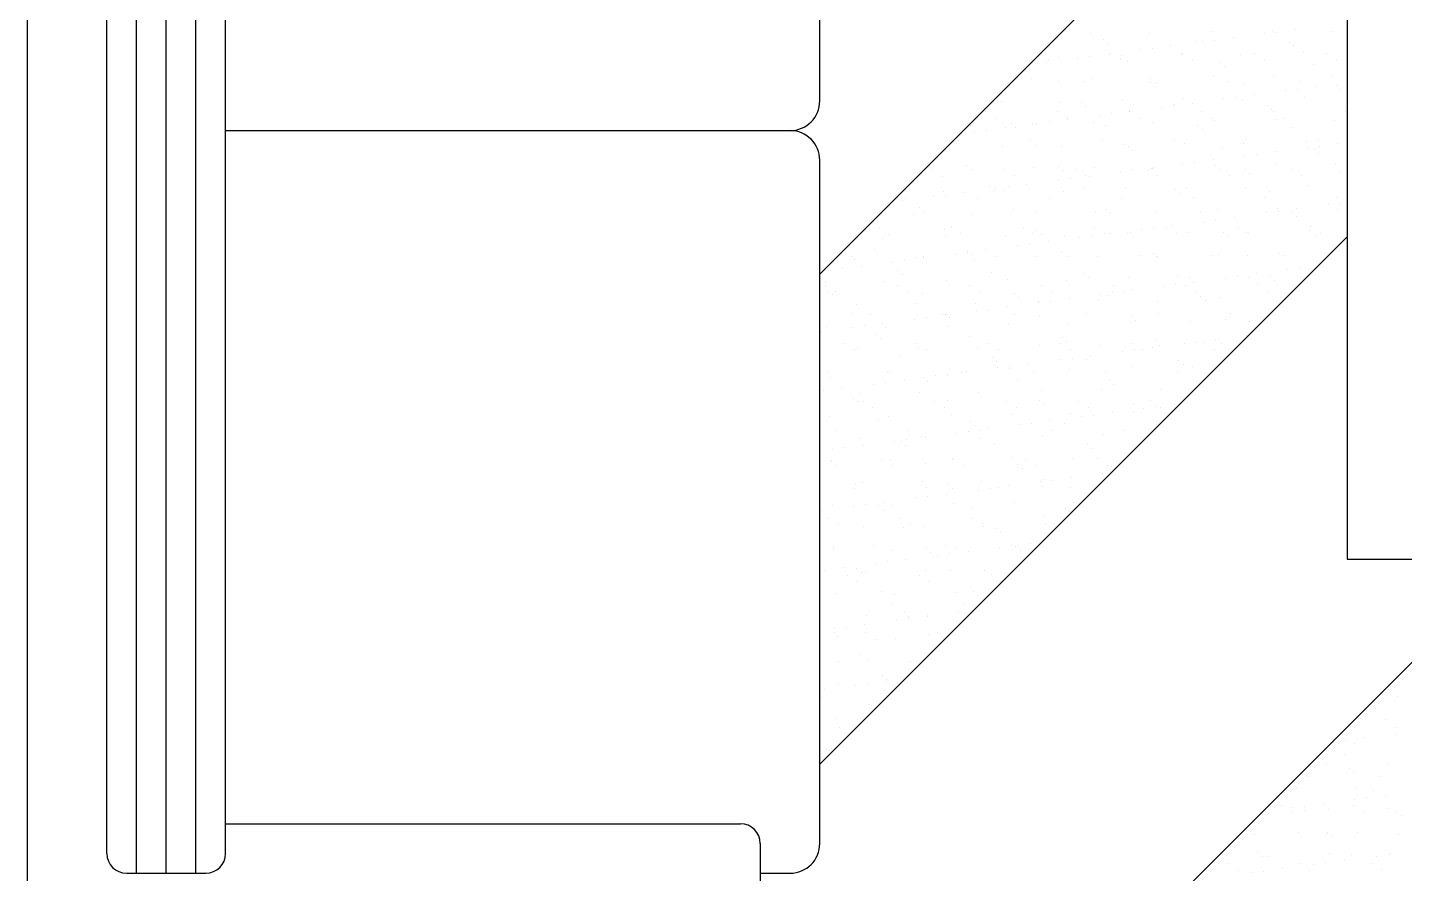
# Model space of a CAD drawing. Extents: x -42728 to 99010, y -18674 to 47645.
# Drawn here: x -37134 to -35942, y -12019 to -11286 of the extents above; entities that cross this region are included whole.
import ezdxf

# ---------------------------------------------------------------- set-up
doc = ezdxf.new("R2010")
doc.units = 0
doc.header["$LTSCALE"] = 100
doc.header["$MEASUREMENT"] = 0
doc.layers.get('0').update_dxf_attribs({"linetype": 'CONTINUOUS'})
doc.layers.add('家具', color=223, linetype='CONTINUOUS')

# ---------------------------------------------------------------- blocks, each defined once
blk = doc.blocks.new('A$C78C3025F')
at = {"layer": '家具', "color": 3}
for p, q in [((0, 1341.1), (0, 3261.1)), ((94.3, 1358.3), (94.3, 3244)), ((120, 1358.3), (120, 3244)), ((145.7, 1358.3), (145.7, 3244)), ((68.6, 1375.4), (68.6, 3226.8)), ((171.4, 1375.4), (171.4, 3226.8)), ((685.7, 2026.8), (685.7, 2575.4)), ((171.4, 2001.1), (660, 2001.1)), ((634.3, 2001.1), (660, 2001.1)), ((634.3, 2001.1), (660, 2001.1)), ((685.7, 1384), (685.7, 1975.4)), ((171.4, 1401.1), (617.1, 1401.1)), ((634.3, 1358.3), (634.3, 1384)), ((85.7, 1358.3), (154.3, 1358.3)), ((634.3, 1358.3), (660, 1358.3)), ((634.3, 1332.5), (634.3, 1358.3))]:
    blk.add_line(p, q, dxfattribs=at)
at = {"layer": '家具', "color": 3, "linetype": 'ByBlock'}
for p, q in [((1142.2, 2820.5), (1142.2, 1630.2)), ((685.7, 1876.9), (1142.2, 2333.3)), ((1142.2, 2333.3), (1142.2, 1909.1)), ((1024.8, 2086.8), (1024.8, 2086.8)), ((1077.2, 2087.5), (1077.2, 2087.5)), ((1081, 2086.4), (1081, 2086.4)), ((1097.2, 2088.6), (1097.2, 2088.6)), ((1128.4, 2087.2), (1128.4, 2087.2)), ((919.7, 2085.1), (919.7, 2085.1)), ((930.9, 2080.3), (930.9, 2080.3)), ((934.6, 2076.9), (934.6, 2076.9)), ((970.8, 2084.9), (970.8, 2084.9)), ((989.5, 2074.4), (989.5, 2074.4)), ((1012.1, 2078.5), (1012.1, 2078.5)), ((1016.7, 2078), (1016.7, 2078)), ((1027.1, 2079.3), (1027.1, 2079.3)), ((1043.4, 2081.5), (1043.4, 2081.5)), ((1070.5, 2085), (1070.5, 2085)), ((1092.2, 2077.8), (1092.2, 2077.8)), ((1095.9, 2074.4), (1095.9, 2074.4)), ((883.8, 2062.2), (883.8, 2062.2)), ((892.7, 2064.4), (892.7, 2064.4)), ((909, 2063.8), (909, 2063.8)), ((919.4, 2065.1), (919.4, 2065.1)), ((935.7, 2067.3), (935.7, 2067.3)), ((937.7, 2067.7), (937.7, 2067.7)), ((946.1, 2062.3), (946.1, 2062.3)), ((946.7, 2066.4), (946.7, 2066.4)), ((962.9, 2070.9), (962.9, 2070.9)), ((973.3, 2072.2), (973.3, 2072.2)), ((999.1, 2067), (999.1, 2067)), ((999.9, 2067.8), (999.9, 2067.8)), ((1008.4, 2062.4), (1008.4, 2062.4)), ((1050.2, 2066.8), (1050.2, 2066.8)), ((1062.2, 2067.9), (1062.2, 2067.9)), ((1070.7, 2062.5), (1070.7, 2062.5)), ((1104.2, 2068.7), (1104.2, 2068.7)), ((1124.5, 2068), (1124.5, 2068)), ((1132.9, 2062.6), (1132.9, 2062.6)), ((874.5, 2059.3), (874.5, 2059.3)), ((881.9, 2060.2), (881.9, 2060.2)), ((952, 2060.9), (952, 2060.9)), ((1032, 2060.2), (1032, 2060.2)), ((1035.7, 2056.9), (1035.7, 2056.9)), ((1113.3, 2058.5), (1113.3, 2058.5)), ((851.9, 2042.7), (851.9, 2042.7)), ((868.6, 2045.9), (868.6, 2045.9)), ((891.9, 2043.4), (891.9, 2043.4)), ((914.2, 2042.9), (914.2, 2042.9)), ((920.9, 2046.6), (920.9, 2046.6)), ((971.9, 2042.7), (971.9, 2042.7)), ((972.1, 2046.3), (972.1, 2046.3)), ((975.6, 2039.3), (975.6, 2039.3)), ((976.5, 2043), (976.5, 2043)), ((1026.1, 2048.3), (1026.1, 2048.3)), ((1038.7, 2043.1), (1038.7, 2043.1)), ((1053.1, 2040.9), (1053.1, 2040.9)), ((1078.5, 2048.9), (1078.5, 2048.9)), ((1101, 2043.2), (1101, 2043.2)), ((1115.7, 2039.2), (1115.7, 2039.2)), ((1129.6, 2048.7), (1129.6, 2048.7)), ((1133.2, 2040.2), (1133.2, 2040.2)), ((842.8, 2026.1), (842.8, 2026.1)), ((948, 2027.8), (948, 2027.8)), ((1000.3, 2028.5), (1000.3, 2028.5)), ((1035.1, 2028.6), (1035.1, 2028.6)), ((1045.6, 2030), (1045.6, 2030)), ((1051.5, 2028.2), (1051.5, 2028.2)), ((1061.8, 2032.1), (1061.8, 2032.1)), ((1089, 2035.7), (1089, 2035.7)), ((1099.4, 2037.1), (1099.4, 2037.1)), ((1105.5, 2030.2), (1105.5, 2030.2)), ((1136.8, 2036.9), (1136.8, 2036.9)), ((829.2, 2017.4), (829.2, 2017.4)), ((891.5, 2017.5), (891.5, 2017.5)), ((893.9, 2025.9), (893.9, 2025.9)), ((911.8, 2025.1), (911.8, 2025.1)), ((915.5, 2021.8), (915.5, 2021.8)), ((927.5, 2014.4), (927.5, 2014.4)), ((937.9, 2015.8), (937.9, 2015.8)), ((953.8, 2017.6), (953.8, 2017.6)), ((954.1, 2017.9), (954.1, 2017.9)), ((981.3, 2021.5), (981.3, 2021.5)), ((991.7, 2022.9), (991.7, 2022.9)), ((993, 2023.4), (993, 2023.4)), ((1008, 2025), (1008, 2025)), ((1016.1, 2017.7), (1016.1, 2017.7)), ((1073, 2022.7), (1073, 2022.7)), ((1076.7, 2019.3), (1076.7, 2019.3)), ((1078.4, 2017.8), (1078.4, 2017.8)), ((1140.7, 2017.9), (1140.7, 2017.9)), ((815.8, 2005.4), (815.8, 2005.4)), ((837.7, 2012), (837.7, 2012)), ((846.5, 2003.8), (846.5, 2003.8)), ((851.7, 2007.6), (851.7, 2007.6)), ((855.4, 2004.2), (855.4, 2004.2)), ((869.8, 2007.4), (869.8, 2007.4)), ((873.6, 2007.3), (873.6, 2007.3)), ((884.1, 2008.7), (884.1, 2008.7)), ((900, 2012.1), (900, 2012.1)), ((900.3, 2010.8), (900.3, 2010.8)), ((922.2, 2008), (922.2, 2008)), ((932.9, 2005.8), (932.9, 2005.8)), ((962.2, 2012.2), (962.2, 2012.2)), ((973.3, 2007.8), (973.3, 2007.8)), ((1012.9, 2005.1), (1012.9, 2005.1)), ((1024.5, 2012.3), (1024.5, 2012.3)), ((1027.4, 2009.7), (1027.4, 2009.7)), ((1079.7, 2010.4), (1079.7, 2010.4)), ((1086.8, 2012.5), (1086.8, 2012.5)), ((1094.1, 2003.4), (1094.1, 2003.4)), ((1130.9, 2010.2), (1130.9, 2010.2)), ((805.8, 1992.5), (805.8, 1992.5)), ((819.8, 2000.2), (819.8, 2000.2)), ((830.2, 2001.6), (830.2, 2001.6)), ((868, 1992.7), (868, 1992.7)), ((930.3, 1992.8), (930.3, 1992.8)), ((992.6, 1992.9), (992.6, 1992.9)), ((1016.6, 2001.8), (1016.6, 2001.8)), ((1054.9, 1993), (1054.9, 1993)), ((1106.8, 1991.7), (1106.8, 1991.7)), ((1117.2, 1993.1), (1117.2, 1993.1)), ((844, 1987.6), (844, 1987.6)), ((872.8, 1988.3), (872.8, 1988.3)), ((895.2, 1987.3), (895.2, 1987.3)), ((949.2, 1989.3), (949.2, 1989.3)), ((952.8, 1987.6), (952.8, 1987.6)), ((956.5, 1984.2), (956.5, 1984.2)), ((1001.6, 1989.9), (1001.6, 1989.9)), ((1034, 1985.8), (1034, 1985.8)), ((1052.7, 1989.7), (1052.7, 1989.7)), ((1053.6, 1979.2), (1053.6, 1979.2)), ((1064, 1980.6), (1064, 1980.6)), ((1080.3, 1982.8), (1080.3, 1982.8)), ((1107.4, 1986.3), (1107.4, 1986.3)), ((1114, 1985.1), (1114, 1985.1)), ((1117.7, 1981.7), (1117.7, 1981.7)), ((1117.8, 1987.7), (1117.8, 1987.7)), ((1134.1, 1989.8), (1134.1, 1989.8)), ((783.1, 1967.2), (783.1, 1967.2)), ((812.6, 1970.7), (812.6, 1970.7)), ((817.1, 1966.9), (817.1, 1966.9)), ((845.4, 1967.3), (845.4, 1967.3)), ((871.1, 1968.8), (871.1, 1968.8)), ((892.7, 1970), (892.7, 1970)), ((896.4, 1966.6), (896.4, 1966.6)), ((907.7, 1967.4), (907.7, 1967.4)), ((923.4, 1969.5), (923.4, 1969.5)), ((956.3, 1966.4), (956.3, 1966.4)), ((970, 1967.5), (970, 1967.5)), ((972.6, 1968.6), (972.6, 1968.6)), ((973.9, 1968.3), (973.9, 1968.3)), ((974.6, 1969.3), (974.6, 1969.3)), ((999.8, 1972.2), (999.8, 1972.2)), ((1010.2, 1973.5), (1010.2, 1973.5)), ((1026.4, 1975.7), (1026.4, 1975.7)), ((1028.6, 1971.2), (1028.6, 1971.2)), ((1032.2, 1967.6), (1032.2, 1967.6)), ((1053.9, 1967.6), (1053.9, 1967.6)), ((1081, 1971.9), (1081, 1971.9)), ((1094.5, 1967.7), (1094.5, 1967.7)), ((1132.1, 1971.6), (1132.1, 1971.6)), ((791.6, 1961.8), (791.6, 1961.8)), ((853.8, 1961.9), (853.8, 1961.9)), ((892.1, 1958), (892.1, 1958)), ((902.5, 1959.3), (902.5, 1959.3)), ((916.1, 1962), (916.1, 1962)), ((918.8, 1961.5), (918.8, 1961.5)), ((945.9, 1965.1), (945.9, 1965.1)), ((978.4, 1962.1), (978.4, 1962.1)), ((1040.7, 1962.3), (1040.7, 1962.3)), ((1057.6, 1964.2), (1057.6, 1964.2)), ((1103, 1962.4), (1103, 1962.4)), ((1135.1, 1965.8), (1135.1, 1965.8)), ((784.4, 1943.8), (784.4, 1943.8)), ((793, 1948.4), (793, 1948.4)), ((794.8, 1945.2), (794.8, 1945.2)), ((811.1, 1947.3), (811.1, 1947.3)), ((832.5, 1952.5), (832.5, 1952.5)), ((836.2, 1949.1), (836.2, 1949.1)), ((838.2, 1950.9), (838.2, 1950.9)), ((845.3, 1949), (845.3, 1949)), ((848.7, 1952.3), (848.7, 1952.3)), ((864.9, 1954.4), (864.9, 1954.4)), ((884.2, 1942.6), (884.2, 1942.6)), ((896.5, 1948.8), (896.5, 1948.8)), ((913.8, 1950.7), (913.8, 1950.7)), ((946.5, 1942.7), (946.5, 1942.7)), ((950.5, 1950.7), (950.5, 1950.7)), ((993.8, 1950), (993.8, 1950)), ((997.5, 1946.6), (997.5, 1946.6)), ((1002.8, 1951.4), (1002.8, 1951.4)), ((1008.8, 1942.8), (1008.8, 1942.8)), ((1054, 1951.2), (1054, 1951.2)), ((1071, 1942.9), (1071, 1942.9)), ((1075, 1948.2), (1075, 1948.2)), ((1108, 1953.1), (1108, 1953.1)), ((1133.3, 1943), (1133.3, 1943)), ((757.2, 1940.2), (757.2, 1940.2)), ((759.6, 1942.3), (759.6, 1942.3)), ((772.4, 1934.9), (772.4, 1934.9)), ((776.1, 1931.5), (776.1, 1931.5)), ((821.9, 1942.5), (821.9, 1942.5)), ((853.6, 1933.1), (853.6, 1933.1)), ((924.7, 1931), (924.7, 1931)), ((933.7, 1932.5), (933.7, 1932.5)), ((975.9, 1930.7), (975.9, 1930.7)), ((1014.9, 1930.7), (1014.9, 1930.7)), ((1029.9, 1932.7), (1029.9, 1932.7)), ((1082.2, 1933.3), (1082.2, 1933.3)), ((1082.4, 1931.3), (1082.4, 1931.3)), ((1098.7, 1933.4), (1098.7, 1933.4)), ((1125.9, 1937), (1125.9, 1937)), ((1133.4, 1933.1), (1133.4, 1933.1)), ((1136.3, 1938.3), (1136.3, 1938.3)), ((767.2, 1928.6), (767.2, 1928.6)), ((818.3, 1928.3), (818.3, 1928.3)), ((872.3, 1930.3), (872.3, 1930.3)), ((937.3, 1929.1), (937.3, 1929.1)), ((991, 1919.2), (991, 1919.2)), ((1018.2, 1922.8), (1018.2, 1922.8)), ((1028.6, 1924.2), (1028.6, 1924.2)), ((1044.9, 1926.3), (1044.9, 1926.3)), ((1072, 1929.9), (1072, 1929.9)), ((1094.9, 1930), (1094.9, 1930)), ((1098.6, 1926.6), (1098.6, 1926.6)), ((1142.2, 1909.1), (685.7, 1452.6)), ((737, 1917), (737, 1917)), ((740.2, 1907.9), (740.2, 1907.9)), ((745.4, 1911.6), (745.4, 1911.6)), ((793.5, 1915.6), (793.5, 1915.6)), ((794.2, 1909.8), (794.2, 1909.8)), ((799.3, 1917.1), (799.3, 1917.1)), ((807.7, 1911.7), (807.7, 1911.7)), ((846.6, 1910.5), (846.6, 1910.5)), ((861.6, 1917.2), (861.6, 1917.2)), ((870, 1911.8), (870, 1911.8)), ((873.5, 1914.9), (873.5, 1914.9)), ((877.2, 1911.5), (877.2, 1911.5)), ((897.7, 1910.3), (897.7, 1910.3)), ((910.5, 1908.6), (910.5, 1908.6)), ((920.9, 1910), (920.9, 1910)), ((923.8, 1917.3), (923.8, 1917.3)), ((932.3, 1911.9), (932.3, 1911.9)), ((937.2, 1912.1), (937.2, 1912.1)), ((951.7, 1912.2), (951.7, 1912.2)), ((954.7, 1913.1), (954.7, 1913.1)), ((964.4, 1915.7), (964.4, 1915.7)), ((974.8, 1917.1), (974.8, 1917.1)), ((986.1, 1917.4), (986.1, 1917.4)), ((994.6, 1912.1), (994.6, 1912.1)), ((1004.1, 1912.9), (1004.1, 1912.9)), ((1034.8, 1912.5), (1034.8, 1912.5)), ((1038.5, 1909.1), (1038.5, 1909.1)), ((1048.4, 1917.5), (1048.4, 1917.5)), ((1055.3, 1912.6), (1055.3, 1912.6)), ((1056.8, 1912.2), (1056.8, 1912.2)), ((1109.3, 1914.6), (1109.3, 1914.6)), ((1110.7, 1917.7), (1110.7, 1917.7)), ((1116, 1910.7), (1116, 1910.7)), ((1119.1, 1912.3), (1119.1, 1912.3)), ((733.4, 1898), (733.4, 1898)), ((813.3, 1895.8), (813.3, 1895.8)), ((813.4, 1897.4), (813.4, 1897.4)), ((829.5, 1898), (829.5, 1898)), ((856.7, 1901.5), (856.7, 1901.5)), ((867.1, 1902.9), (867.1, 1902.9)), ((883.4, 1905), (883.4, 1905)), ((894.6, 1895.6), (894.6, 1895.6)), ((974.7, 1894.9), (974.7, 1894.9)), ((713.5, 1892.2), (713.5, 1892.2)), ((716.1, 1889.4), (716.1, 1889.4)), ((721.8, 1883.8), (721.8, 1883.8)), ((749, 1887.4), (749, 1887.4)), ((759.4, 1888.7), (759.4, 1888.7)), ((768.4, 1890.1), (768.4, 1890.1)), ((775.7, 1890.9), (775.7, 1890.9)), ((775.8, 1892.3), (775.8, 1892.3)), ((802.8, 1894.4), (802.8, 1894.4)), ((817.1, 1894), (817.1, 1894)), ((819.6, 1889.8), (819.6, 1889.8)), ((838.1, 1892.4), (838.1, 1892.4)), ((873.6, 1891.8), (873.6, 1891.8)), ((900.3, 1892.5), (900.3, 1892.5)), ((926, 1892.4), (926, 1892.4)), ((962.6, 1892.6), (962.6, 1892.6)), ((977.1, 1892.2), (977.1, 1892.2)), ((978.3, 1891.5), (978.3, 1891.5)), ((1024.9, 1892.7), (1024.9, 1892.7)), ((1031.1, 1894.1), (1031.1, 1894.1)), ((1055.9, 1893.1), (1055.9, 1893.1)), ((1083.5, 1894.8), (1083.5, 1894.8)), ((1087.2, 1892.8), (1087.2, 1892.8)), ((1117.1, 1884), (1117.1, 1884)), ((685.7, 1452.6), (685.7, 1876.9)), ((695.2, 1880.3), (695.2, 1880.3)), ((705.6, 1881.6), (705.6, 1881.6)), ((753.3, 1879.8), (753.3, 1879.8)), ((757, 1876.4), (757, 1876.4)), ((795.5, 1871.3), (795.5, 1871.3)), ((834.5, 1878), (834.5, 1878)), ((847.8, 1872), (847.8, 1872)), ((899, 1871.7), (899, 1871.7)), ((914.5, 1877.3), (914.5, 1877.3)), ((918.2, 1874), (918.2, 1874)), ((953, 1873.7), (953, 1873.7)), ((995.7, 1875.6), (995.7, 1875.6)), ((1005.4, 1874.3), (1005.4, 1874.3)), ((1036.6, 1873.4), (1036.6, 1873.4)), ((1047, 1874.8), (1047, 1874.8)), ((1056.5, 1874.1), (1056.5, 1874.1)), ((1063.3, 1877), (1063.3, 1877)), ((1075.8, 1874.9), (1075.8, 1874.9)), ((1079.5, 1871.5), (1079.5, 1871.5)), ((1090.5, 1880.5), (1090.5, 1880.5)), ((1100.9, 1881.9), (1100.9, 1881.9)), ((690.3, 1869.6), (690.3, 1869.6)), ((690.9, 1866.8), (690.9, 1866.8)), ((693.2, 1862.2), (693.2, 1862.2)), ((699.3, 1861.4), (699.3, 1861.4)), ((741.5, 1869.4), (741.5, 1869.4)), ((753.1, 1866.9), (753.1, 1866.9)), ((761.6, 1861.5), (761.6, 1861.5)), ((774.4, 1860.5), (774.4, 1860.5)), ((815.4, 1867), (815.4, 1867)), ((823.9, 1861.6), (823.9, 1861.6)), ((854.4, 1859.8), (854.4, 1859.8)), ((877.7, 1867.1), (877.7, 1867.1)), ((886.1, 1861.8), (886.1, 1861.8)), ((929, 1859.3), (929, 1859.3)), ((939.4, 1860.6), (939.4, 1860.6)), ((940, 1867.2), (940, 1867.2)), ((948.4, 1861.9), (948.4, 1861.9)), ((955.6, 1862.8), (955.6, 1862.8)), ((982.8, 1866.4), (982.8, 1866.4)), ((993.2, 1867.7), (993.2, 1867.7)), ((1002.3, 1867.4), (1002.3, 1867.4)), ((1009.5, 1869.9), (1009.5, 1869.9)), ((1010.7, 1862), (1010.7, 1862)), ((1064.6, 1867.5), (1064.6, 1867.5)), ((1073, 1862.1), (1073, 1862.1)), ((696.9, 1858.9), (696.9, 1858.9)), ((717.3, 1850.9), (717.3, 1850.9)), ((769.7, 1851.5), (769.7, 1851.5)), ((820.9, 1851.3), (820.9, 1851.3)), ((848, 1848.6), (848, 1848.6)), ((858.1, 1856.4), (858.1, 1856.4)), ((874.9, 1853.2), (874.9, 1853.2)), ((875.1, 1852.2), (875.1, 1852.2)), ((885.5, 1853.6), (885.5, 1853.6)), ((901.8, 1855.7), (901.8, 1855.7)), ((927.2, 1853.9), (927.2, 1853.9)), ((935.6, 1858), (935.6, 1858)), ((978.4, 1853.6), (978.4, 1853.6)), ((1015.6, 1857.3), (1015.6, 1857.3)), ((1019.3, 1854), (1019.3, 1854)), ((1032.4, 1855.6), (1032.4, 1855.6)), ((1084.8, 1856.3), (1084.8, 1856.3)), ((714.3, 1842.9), (714.3, 1842.9)), ((729.7, 1842.1), (729.7, 1842.1)), ((767.5, 1838), (767.5, 1838)), ((777.9, 1839.4), (777.9, 1839.4)), ((791.9, 1842.2), (791.9, 1842.2)), ((794.1, 1841.5), (794.1, 1841.5)), ((794.3, 1842.2), (794.3, 1842.2)), ((798, 1838.9), (798, 1838.9)), ((821.3, 1845.1), (821.3, 1845.1)), ((831.7, 1846.5), (831.7, 1846.5)), ((854.2, 1842.3), (854.2, 1842.3)), ((875.5, 1840.5), (875.5, 1840.5)), ((916.5, 1842.4), (916.5, 1842.4)), ((955.5, 1839.8), (955.5, 1839.8)), ((959.2, 1836.4), (959.2, 1836.4)), ((978.8, 1842.5), (978.8, 1842.5)), ((1006.6, 1835.8), (1006.6, 1835.8)), ((1036.7, 1838), (1036.7, 1838)), ((1041.1, 1842.6), (1041.1, 1842.6)), ((1057.8, 1835.6), (1057.8, 1835.6)), ((686.5, 1827.3), (686.5, 1827.3)), ((691.6, 1831.1), (691.6, 1831.1)), ((713.6, 1830.9), (713.6, 1830.9)), ((724, 1832.3), (724, 1832.3)), ((734.2, 1824.7), (734.2, 1824.7)), ((740.3, 1834.4), (740.3, 1834.4)), ((742.7, 1830.8), (742.7, 1830.8)), ((796.7, 1832.8), (796.7, 1832.8)), ((849.1, 1833.4), (849.1, 1833.4)), ((900.2, 1833.2), (900.2, 1833.2)), ((954.3, 1835.1), (954.3, 1835.1)), ((1055.1, 1824.1), (1055.1, 1824.1)), ((707, 1816.7), (707, 1816.7)), ((718.6, 1812.3), (718.6, 1812.3)), ((737.9, 1821.3), (737.9, 1821.3)), ((769.3, 1816.8), (769.3, 1816.8)), ((770.9, 1813), (770.9, 1813)), ((815.4, 1822.9), (815.4, 1822.9)), ((822.1, 1812.7), (822.1, 1812.7)), ((831.6, 1816.9), (831.6, 1816.9)), ((840, 1811.6), (840, 1811.6)), ((876.1, 1814.7), (876.1, 1814.7)), ((893.9, 1817), (893.9, 1817)), ((895.4, 1822.2), (895.4, 1822.2)), ((899.1, 1818.8), (899.1, 1818.8)), ((902.3, 1811.7), (902.3, 1811.7)), ((928.5, 1815.4), (928.5, 1815.4)), ((956.1, 1817.2), (956.1, 1817.2)), ((964.6, 1811.8), (964.6, 1811.8)), ((974.1, 1813.4), (974.1, 1813.4)), ((976.6, 1820.5), (976.6, 1820.5)), ((979.6, 1815.1), (979.6, 1815.1)), ((1001.2, 1817), (1001.2, 1817)), ((1011.6, 1818.4), (1011.6, 1818.4)), ((1018.4, 1817.3), (1018.4, 1817.3)), ((1026.9, 1811.9), (1026.9, 1811.9)), ((1027.9, 1820.5), (1027.9, 1820.5)), ((1033.7, 1817.1), (1033.7, 1817.1)), ((715.4, 1811.3), (715.4, 1811.3)), ((755.3, 1805.4), (755.3, 1805.4)), ((777.7, 1811.4), (777.7, 1811.4)), ((835.3, 1804.7), (835.3, 1804.7)), ((839, 1801.3), (839, 1801.3)), ((893.6, 1802.8), (893.6, 1802.8)), ((904, 1804.2), (904, 1804.2)), ((916.5, 1802.9), (916.5, 1802.9)), ((920.2, 1806.3), (920.2, 1806.3)), ((947.4, 1809.9), (947.4, 1809.9)), ((957.8, 1811.3), (957.8, 1811.3)), ((996.5, 1802.2), (996.5, 1802.2)), ((692.8, 1792.5), (692.8, 1792.5)), ((695.1, 1787.8), (695.1, 1787.8)), ((744, 1792.3), (744, 1792.3)), ((745.8, 1792), (745.8, 1792)), ((785.9, 1788.7), (785.9, 1788.7)), ((796.3, 1790), (796.3, 1790)), ((798, 1794.2), (798, 1794.2)), ((808.1, 1792.1), (808.1, 1792.1)), ((812.6, 1792.2), (812.6, 1792.2)), ((839.7, 1795.7), (839.7, 1795.7)), ((850.1, 1797.1), (850.1, 1797.1)), ((850.3, 1794.9), (850.3, 1794.9)), ((866.4, 1799.2), (866.4, 1799.2)), ((870.4, 1792.2), (870.4, 1792.2)), ((901.5, 1794.7), (901.5, 1794.7)), ((932.7, 1792.3), (932.7, 1792.3)), ((955.5, 1796.6), (955.5, 1796.6)), ((994.9, 1792.4), (994.9, 1792.4)), ((1000.2, 1798.8), (1000.2, 1798.8)), ((1007.9, 1797.3), (1007.9, 1797.3)), ((688.6, 1775.8), (688.6, 1775.8)), ((704.9, 1778), (704.9, 1778)), ((732.1, 1781.6), (732.1, 1781.6)), ((742.5, 1782.9), (742.5, 1782.9)), ((758.7, 1785.1), (758.7, 1785.1)), ((775.2, 1787.1), (775.2, 1787.1)), ((778.8, 1783.7), (778.8, 1783.7)), ((856.4, 1785.4), (856.4, 1785.4)), ((877.4, 1776.1), (877.4, 1776.1)), ((929.7, 1776.8), (929.7, 1776.8)), ((936.4, 1784.7), (936.4, 1784.7)), ((940.1, 1781.3), (940.1, 1781.3)), ((980.9, 1776.6), (980.9, 1776.6)), ((715, 1769.6), (715, 1769.6)), ((718.7, 1766.2), (718.7, 1766.2)), ((719.9, 1773.8), (719.9, 1773.8)), ((723.2, 1766.6), (723.2, 1766.6)), ((772.2, 1774.4), (772.2, 1774.4)), ((785.4, 1766.7), (785.4, 1766.7)), ((796.2, 1767.8), (796.2, 1767.8)), ((823.4, 1774.2), (823.4, 1774.2)), ((847.7, 1766.8), (847.7, 1766.8)), ((876.3, 1767.1), (876.3, 1767.1)), ((910, 1767), (910, 1767)), ((957.5, 1765.3), (957.5, 1765.3)), ((972.3, 1767.1), (972.3, 1767.1)), ((992.5, 1764.1), (992.5, 1764.1)), ((694.1, 1754), (694.1, 1754)), ((731.6, 1761.2), (731.6, 1761.2)), ((745.2, 1753.7), (745.2, 1753.7)), ((793.9, 1761.4), (793.9, 1761.4)), ((799.3, 1755.7), (799.3, 1755.7)), ((851.6, 1756.4), (851.6, 1756.4)), ((856.2, 1761.5), (856.2, 1761.5)), ((880, 1763.7), (880, 1763.7)), ((902.8, 1756.1), (902.8, 1756.1)), ((912, 1753.5), (912, 1753.5)), ((918.4, 1761.6), (918.4, 1761.6)), ((922.4, 1754.8), (922.4, 1754.8)), ((938.7, 1757), (938.7, 1757)), ((956.8, 1758.1), (956.8, 1758.1)), ((965.8, 1760.6), (965.8, 1760.6)), ((976.3, 1761.9), (976.3, 1761.9)), ((980.7, 1761.7), (980.7, 1761.7)), ((699.7, 1741.8), (699.7, 1741.8)), ((736.1, 1750.2), (736.1, 1750.2)), ((762, 1741.9), (762, 1741.9)), ((814.7, 1740.7), (814.7, 1740.7)), ((816.1, 1749.6), (816.1, 1749.6)), ((819.8, 1746.2), (819.8, 1746.2)), ((824.2, 1742), (824.2, 1742)), ((831, 1742.8), (831, 1742.8)), ((858.2, 1746.4), (858.2, 1746.4)), ((868.6, 1747.8), (868.6, 1747.8)), ((884.8, 1749.9), (884.8, 1749.9)), ((886.5, 1742.1), (886.5, 1742.1)), ((897.4, 1747.8), (897.4, 1747.8)), ((948.8, 1742.2), (948.8, 1742.2)), ((977.4, 1747.1), (977.4, 1747.1)), ((721.1, 1735.2), (721.1, 1735.2)), ((723.3, 1728.6), (723.3, 1728.6)), ((750.5, 1732.2), (750.5, 1732.2)), ((756, 1732), (756, 1732)), ((759.7, 1728.6), (759.7, 1728.6)), ((760.9, 1733.6), (760.9, 1733.6)), ((773.5, 1735.9), (773.5, 1735.9)), ((777.2, 1735.7), (777.2, 1735.7)), ((804.3, 1739.3), (804.3, 1739.3)), ((824.6, 1735.7), (824.6, 1735.7)), ((837.2, 1730.2), (837.2, 1730.2)), ((878.6, 1737.6), (878.6, 1737.6)), ((917.3, 1729.5), (917.3, 1729.5)), ((931, 1738.3), (931, 1738.3)), ((696.7, 1725.1), (696.7, 1725.1)), ((707.1, 1726.5), (707.1, 1726.5)), ((739.3, 1716.5), (739.3, 1716.5)), ((800.5, 1717.2), (800.5, 1717.2)), ((801.6, 1716.7), (801.6, 1716.7)), ((852.9, 1717.8), (852.9, 1717.8)), ((863.9, 1716.8), (863.9, 1716.8)), ((904, 1717.6), (904, 1717.6)), ((921, 1726.2), (921, 1726.2)), ((926.2, 1716.9), (926.2, 1716.9)), ((695.3, 1715.5), (695.3, 1715.5)), ((695.9, 1714.5), (695.9, 1714.5)), ((699.6, 1711.1), (699.6, 1711.1)), ((746.5, 1715.2), (746.5, 1715.2)), ((747.7, 1711.2), (747.7, 1711.2)), ((777.1, 1712.7), (777.1, 1712.7)), ((810, 1711.3), (810, 1711.3)), ((857.1, 1712), (857.1, 1712)), ((860.8, 1708.6), (860.8, 1708.6)), ((872.3, 1711.4), (872.3, 1711.4)), ((934.6, 1711.5), (934.6, 1711.5)), ((938.4, 1710.2), (938.4, 1710.2)), ((717, 1695.1), (717, 1695.1)), ((722.4, 1696.7), (722.4, 1696.7)), ((774.7, 1697.4), (774.7, 1697.4)), ((797, 1694.4), (797, 1694.4)), ((825.9, 1697.1), (825.9, 1697.1)), ((849.4, 1693.5), (849.4, 1693.5)), ((876.6, 1697), (876.6, 1697)), ((878.2, 1692.7), (878.2, 1692.7)), ((879.9, 1699.1), (879.9, 1699.1)), ((887, 1698.4), (887, 1698.4)), ((903.3, 1700.5), (903.3, 1700.5)), ((930.4, 1704.1), (930.4, 1704.1)), ((932.3, 1699.7), (932.3, 1699.7)), ((715.8, 1691.7), (715.8, 1691.7)), ((768.9, 1682.9), (768.9, 1682.9)), ((778.1, 1691.8), (778.1, 1691.8)), ((779.3, 1684.2), (779.3, 1684.2)), ((795.6, 1686.4), (795.6, 1686.4)), ((800.7, 1691.1), (800.7, 1691.1)), ((822.8, 1689.9), (822.8, 1689.9)), ((833.2, 1691.3), (833.2, 1691.3)), ((840.4, 1691.9), (840.4, 1691.9)), ((902.7, 1692.1), (902.7, 1692.1)), ((687.9, 1672.2), (687.9, 1672.2)), ((696.6, 1676.9), (696.6, 1676.9)), ((715.1, 1675.8), (715.1, 1675.8)), ((725.5, 1677.1), (725.5, 1677.1)), ((736.9, 1676.9), (736.9, 1676.9)), ((740.6, 1673.5), (740.6, 1673.5)), ((741.8, 1679.3), (741.8, 1679.3)), ((747.8, 1676.7), (747.8, 1676.7)), ((801.8, 1678.6), (801.8, 1678.6)), ((818.1, 1675.1), (818.1, 1675.1)), ((854.1, 1679.3), (854.1, 1679.3)), ((898.1, 1674.4), (898.1, 1674.4)), ((901.8, 1671.1), (901.8, 1671.1)), ((905.3, 1679), (905.3, 1679)), ((693.2, 1666.3), (693.2, 1666.3)), ((701.6, 1661), (701.6, 1661)), ((723.6, 1658.2), (723.6, 1658.2)), ((755.5, 1666.5), (755.5, 1666.5)), ((758, 1657.6), (758, 1657.6)), ((763.9, 1661.1), (763.9, 1661.1)), ((776, 1658.8), (776, 1658.8)), ((817.7, 1666.6), (817.7, 1666.6)), ((826.2, 1661.2), (826.2, 1661.2)), ((827.2, 1658.6), (827.2, 1658.6)), ((838, 1656.9), (838, 1656.9)), ((880, 1666.7), (880, 1666.7)), ((881.2, 1660.5), (881.2, 1660.5)), ((888.5, 1661.3), (888.5, 1661.3)), ((841.7, 1653.5), (841.7, 1653.5)), ((697.9, 1640), (697.9, 1640)), ((697.9, 1638.4), (697.9, 1638.4)), ((732, 1641.6), (732, 1641.6)), ((749, 1638.1), (749, 1638.1)), ((777.9, 1639.3), (777.9, 1639.3)), ((781.6, 1635.9), (781.6, 1635.9)), ((787.4, 1633.5), (787.4, 1633.5)), ((794.3, 1641.7), (794.3, 1641.7)), ((797.8, 1634.9), (797.8, 1634.9)), ((803, 1640.1), (803, 1640.1)), ((814, 1637), (814, 1637)), ((841.2, 1640.6), (841.2, 1640.6)), ((851.6, 1642), (851.6, 1642)), ((855.4, 1640.8), (855.4, 1640.8)), ((856.5, 1641.9), (856.5, 1641.9)), ((859.1, 1637.6), (859.1, 1637.6)), ((867.9, 1644.1), (867.9, 1644.1)), ((1287.6, 1630.2), (608.2, 950.8)), ((706.4, 1622.8), (706.4, 1622.8)), ((717.8, 1621.8), (717.8, 1621.8)), ((733.5, 1626.4), (733.5, 1626.4)), ((744, 1627.8), (744, 1627.8)), ((760.2, 1629.9), (760.2, 1629.9)), ((1142.2, 1630.2), (2069.2, 1630.2)), ((690.1, 1620.7), (690.1, 1620.7)), ((709.3, 1616.3), (709.3, 1616.3)), ((717.8, 1610.9), (717.8, 1610.9)), ((721.5, 1618.4), (721.5, 1618.4)), ((724.9, 1619.6), (724.9, 1619.6)), ((771.6, 1616.4), (771.6, 1616.4)), ((777.2, 1620.3), (777.2, 1620.3)), ((780.1, 1611), (780.1, 1611)), ((799, 1620), (799, 1620)), ((828.4, 1620.1), (828.4, 1620.1)), ((833.9, 1616.5), (833.9, 1616.5)), ((842.3, 1611.1), (842.3, 1611.1)), ((699.1, 1599.8), (699.1, 1599.8)), ((738.9, 1602.4), (738.9, 1602.4)), ((750.3, 1599.6), (750.3, 1599.6)), ((804.3, 1601.5), (804.3, 1601.5)), ((818.9, 1601.8), (818.9, 1601.8)), ((822.6, 1598.4), (822.6, 1598.4)), ((685.9, 1591.4), (685.9, 1591.4)), ((748.1, 1591.5), (748.1, 1591.5)), ((810.4, 1591.7), (810.4, 1591.7)), ((816.2, 1585.5), (816.2, 1585.5)), ((724.8, 1573.5), (724.8, 1573.5)), ((726.2, 1581.1), (726.2, 1581.1)), ((752, 1577.1), (752, 1577.1)), ((758.8, 1584.2), (758.8, 1584.2)), ((762.4, 1580.8), (762.4, 1580.8)), ((762.4, 1578.4), (762.4, 1578.4)), ((778.5, 1581.8), (778.5, 1581.8)), ((778.7, 1580.6), (778.7, 1580.6)), ((805.8, 1584.1), (805.8, 1584.1)), ((698.1, 1570), (698.1, 1570)), ((698.6, 1566.7), (698.6, 1566.7)), ((700.4, 1561.3), (700.4, 1561.3)), ((702.3, 1563.3), (702.3, 1563.3)), ((708.6, 1571.3), (708.6, 1571.3)), ((725.5, 1566.2), (725.5, 1566.2)), ((779.8, 1564.9), (779.8, 1564.9)), ((787.8, 1566.3), (787.8, 1566.3)), ((733.9, 1560.8), (733.9, 1560.8)), ((751.5, 1561.1), (751.5, 1561.1)), ((702, 1541.4), (702, 1541.4)), ((719.7, 1547.3), (719.7, 1547.3)), ((727.4, 1542.6), (727.4, 1542.6)), ((764.3, 1541.5), (764.3, 1541.5)), ((739.6, 1529.1), (739.6, 1529.1)), ((743.3, 1525.7), (743.3, 1525.7)), ((689.4, 1517), (689.4, 1517)), ((701.6, 1522.8), (701.6, 1522.8)), ((716.6, 1520.6), (716.6, 1520.6)), ((727, 1522), (727, 1522)), ((741.6, 1516.1), (741.6, 1516.1)), ((743.3, 1524.1), (743.3, 1524.1)), ((752.8, 1522.5), (752.8, 1522.5)), ((1177.6, 1516.9), (1177.6, 1516.9)), ((687.8, 1510.6), (687.8, 1510.6)), ((728.7, 1504), (728.7, 1504)), ((1163.2, 1504.2), (1163.2, 1504.2)), ((1186.1, 1511.5), (1186.1, 1511.5)), ((700.6, 1492.2), (700.6, 1492.2)), ((718.2, 1491.3), (718.2, 1491.3)), ((1154.1, 1492.1), (1154.1, 1492.1)), ((1166.9, 1500.8), (1166.9, 1500.8)), ((1175.5, 1491.3), (1175.5, 1491.3)), ((702.9, 1484.2), (702.9, 1484.2)), ((1184.2, 1478.6), (1184.2, 1478.6)), ((1184.3, 1484.8), (1184.3, 1484.8)), ((695.5, 1465.9), (695.5, 1465.9)), ((1130.3, 1471.5), (1130.3, 1471.5)), ((1131.5, 1466.7), (1131.5, 1466.7)), ((1140.7, 1472.9), (1140.7, 1472.9)), ((1148.5, 1470.6), (1148.5, 1470.6)), ((1157, 1475), (1157, 1475)), ((691.6, 1465.5), (691.6, 1465.5)), ((1139.9, 1461.3), (1139.9, 1461.3)), ((1124.4, 1452.1), (1124.4, 1452.1)), ((1144.1, 1449.1), (1144.1, 1449.1)), ((1147.8, 1445.7), (1147.8, 1445.7)), ((1176.7, 1452.8), (1176.7, 1452.8)), ((1098.6, 1432.4), (1098.6, 1432.4)), ((1108, 1441.9), (1108, 1441.9)), ((1149.8, 1432.1), (1149.8, 1432.1)), ((1170.3, 1442), (1170.3, 1442)), ((1087.7, 1428.1), (1087.7, 1428.1)), ((1121.6, 1418.6), (1121.6, 1418.6)), ((1148.8, 1422.2), (1148.8, 1422.2)), ((1159.2, 1423.5), (1159.2, 1423.5)), ((1165.2, 1429.7), (1165.2, 1429.7)), ((1175.4, 1425.7), (1175.4, 1425.7)), ((1071.6, 1411.7), (1071.6, 1411.7)), ((1085.4, 1416.5), (1085.4, 1416.5)), ((1093.8, 1411.1), (1093.8, 1411.1)), ((1094.9, 1415.1), (1094.9, 1415.1)), ((1105.1, 1412.2), (1105.1, 1412.2)), ((1105.3, 1416.4), (1105.3, 1416.4)), ((1125.7, 1413.6), (1125.7, 1413.6)), ((1147.6, 1416.6), (1147.6, 1416.6)), ((1156.1, 1411.2), (1156.1, 1411.2)), ((1178, 1414.3), (1178, 1414.3)), ((1185.1, 1411.5), (1185.1, 1411.5)), ((1188.8, 1408.1), (1188.8, 1408.1)), ((1061.9, 1391.7), (1061.9, 1391.7)), ((1099.9, 1393.8), (1099.9, 1393.8)), ((1124.2, 1391.8), (1124.2, 1391.8)), ((1125, 1393.9), (1125, 1393.9)), ((1128.6, 1390.6), (1128.6, 1390.6)), ((1151, 1393.6), (1151, 1393.6)), ((1186.4, 1391.9), (1186.4, 1391.9)), ((1064.8, 1376.4), (1064.8, 1376.4)), ((1068.5, 1373), (1068.5, 1373)), ((1072.9, 1373.1), (1072.9, 1373.1)), ((1126.9, 1375.1), (1126.9, 1375.1)), ((1146, 1374.6), (1146, 1374.6)), ((1167.2, 1372.8), (1167.2, 1372.8)), ((1177.6, 1374.2), (1177.6, 1374.2)), ((1179.3, 1375.7), (1179.3, 1375.7)), ((1039.2, 1366.3), (1039.2, 1366.3)), ((1047.7, 1360.9), (1047.7, 1360.9)), ((1059.5, 1358.6), (1059.5, 1358.6)), ((1069.9, 1360), (1069.9, 1360)), ((1086.2, 1362.1), (1086.2, 1362.1)), ((1101.5, 1366.4), (1101.5, 1366.4)), ((1109.9, 1361), (1109.9, 1361)), ((1113.4, 1365.7), (1113.4, 1365.7)), ((1123.8, 1367.1), (1123.8, 1367.1)), ((1140, 1369.2), (1140, 1369.2)), ((1163.8, 1366.5), (1163.8, 1366.5)), ((1172.2, 1361.2), (1172.2, 1361.2))]:
    blk.add_line(p, q, dxfattribs=at)
at = {"layer": '家具', "color": 3}
for centre, radius, start, end in [((660, 2026.8), 25.7, 270, 0), ((660, 1975.4), 25.7, 0, 90), ((617.1, 1384), 17.1, 0, 90), ((660, 1384), 25.7, 270, 0), ((85.7, 1375.4), 17.1, 180, 270), ((154.3, 1375.4), 17.1, 270, 0)]:
    blk.add_arc(centre, radius, start, end, dxfattribs=at)

msp = doc.modelspace()

# ---------------------------------------------------------------- block references
msp.add_blockref('A$C78C3025F', (-37133.59645, -13376.77061))

doc.saveas('drawing.dxf')
